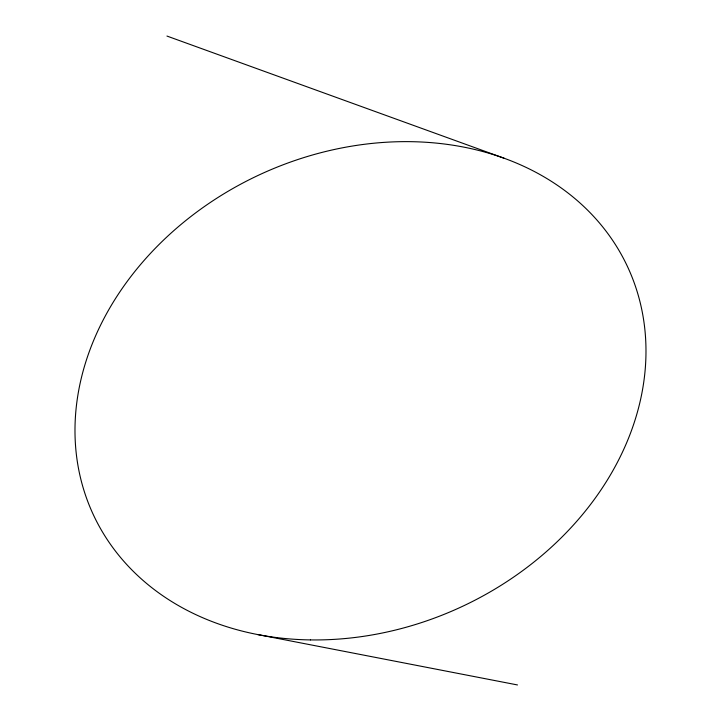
<?xml version="1.0" encoding="UTF-8"?>
<svg xmlns="http://www.w3.org/2000/svg" width="721" height="721" viewBox="0 0 721 721"><rect width="100%" height="100%" fill="white"/><g stroke="black" fill="none" stroke-linecap="round" stroke-linejoin="round"><path stroke-width="1.08" d="M257.568 634.534L517.489 684.95M166.948 36.05L504.096 158.232M310.418 639.915A294.483 238.462 -24.7 0 0 628.937 269.744A294.483 238.462 -24.7 0 0 142.109 262.714A294.483 238.462 -24.7 0 0 310.418 639.915"/></g></svg>
